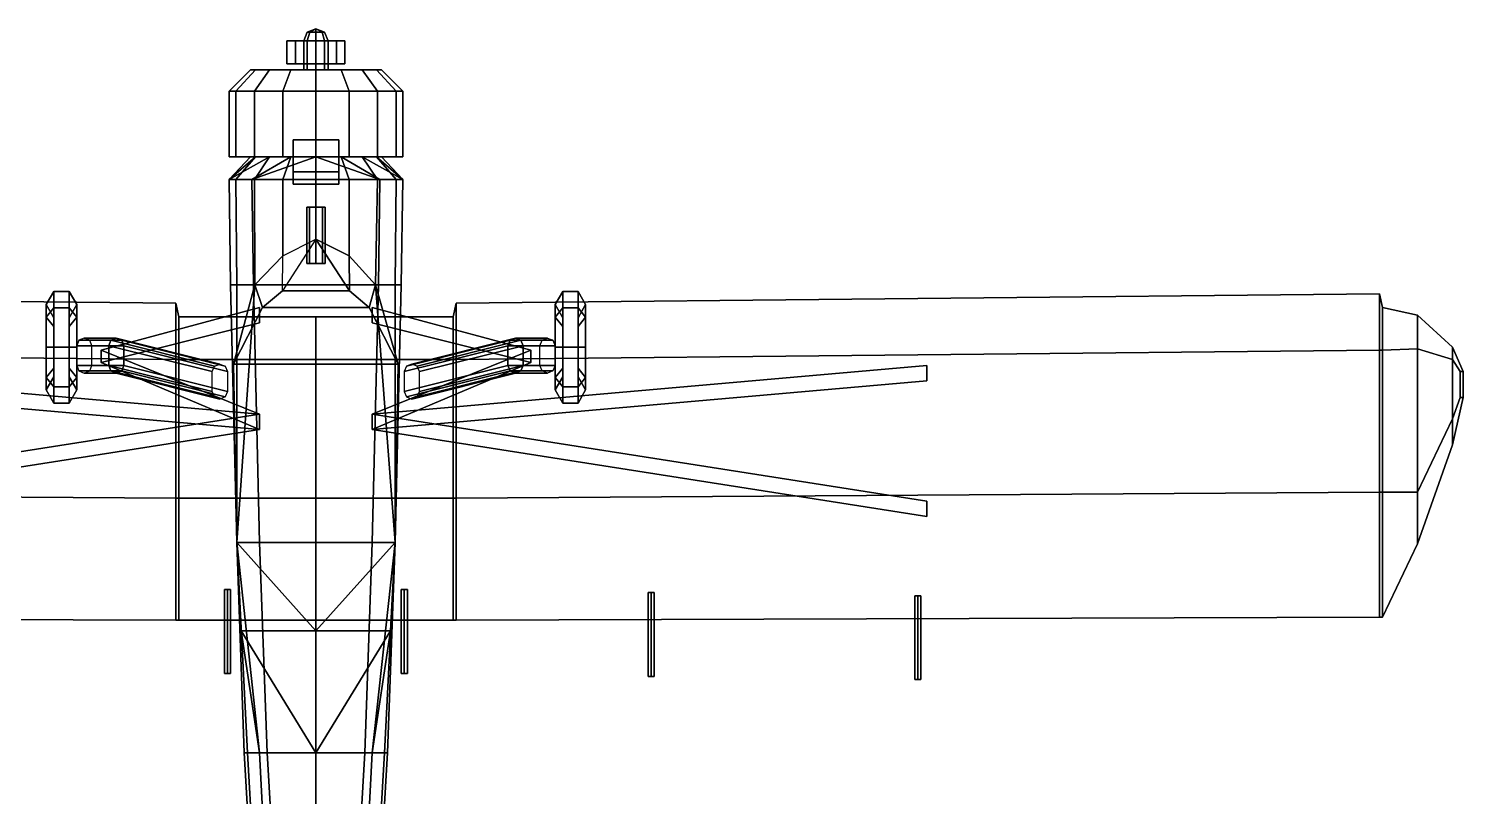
# Model space of a CAD drawing. Header units: millimetres. Extents: x -7.5 to 7.5, y -4.8 to 19.1.
# Drawn here: x -1.89 to 7.53, y -0.21 to 4.83 of the extents above; entities that cross this region are included whole.
import ezdxf

# ---------------------------------------------------------------- set-up
doc = ezdxf.new("R2010")
doc.units = ezdxf.units.MM
for name, color, linetype in [('prop', 1, 'Continuous'), ('wing1', 1, 'Continuous'), ('wing2', 5, 'Continuous')]:
    doc.layers.add(name, color=color, linetype=linetype)

msp = doc.modelspace()

# ---------------------------------------------------------------- linework, layer by layer
for points in [[(-0.0566, 4.8066), (-0.08, 4.75), (-0.0566, 4.75, 0.0566), (-0.04, 4.8066, 0.04)], [(-0.04, 4.8066, -0.04), (-0.0566, 4.75, -0.0566), (-0.08, 4.75), (-0.0566, 4.8066)], [(0, 4.83), (-0.0566, 4.8066), (-0.04, 4.8066, 0.04), (0, 4.83)], [(0, 4.83), (-0.04, 4.8066, -0.04), (-0.0566, 4.8066), (0, 4.83)], [(-0.04, 4.8066, 0.04), (-0.0566, 4.75, 0.0566), (0, 4.75, 0.08), (0, 4.8066, 0.0566)], [(0, 4.8066, -0.0566), (0, 4.75, -0.08), (-0.0566, 4.75, -0.0566), (-0.04, 4.8066, -0.04)], [(0, 4.83), (-0.04, 4.8066, 0.04), (0, 4.8066, 0.0566), (0, 4.83)], [(0, 4.83), (0, 4.8066, -0.0566), (-0.04, 4.8066, -0.04), (0, 4.83)], [(0, 4.83), (0, 4.8066, 0.0566), (0.04, 4.8066, 0.04), (0, 4.83)], [(0, 4.83), (0.04, 4.8066, 0.04), (0.0566, 4.8066), (0, 4.83)], [(0, 4.83), (0.0566, 4.8066), (0.04, 4.8066, -0.04), (0, 4.83)], [(0, 4.83), (0.04, 4.8066, -0.04), (0, 4.8066, -0.0566), (0, 4.83)], [(0, 4.8066, 0.0566), (0, 4.75, 0.08), (0.0566, 4.75, 0.0566), (0.04, 4.8066, 0.04)], [(0.04, 4.8066, -0.04), (0.0566, 4.75, -0.0566), (0, 4.75, -0.08), (0, 4.8066, -0.0566)], [(0.04, 4.8066, 0.04), (0.0566, 4.75, 0.0566), (0.08, 4.75), (0.0566, 4.8066)], [(0.0566, 4.8066), (0.08, 4.75), (0.0566, 4.75, -0.0566), (0.04, 4.8066, -0.04)], [(-0.0566, 4.75, 0.0566), (-0.08, 4.75), (-0.08, 4.56), (-0.0566, 4.56, 0.0566)], [(-0.08, 4.75), (-0.0566, 4.75, -0.0566), (-0.0566, 4.56, -0.0566), (-0.08, 4.56)], [(0, 4.75, 0.08), (-0.0566, 4.75, 0.0566), (-0.0566, 4.56, 0.0566), (0, 4.56, 0.08)], [(-0.0566, 4.75, -0.0566), (0, 4.75, -0.08), (0, 4.56, -0.08), (-0.0566, 4.56, -0.0566)], [(0.0566, 4.75, 0.0566), (0, 4.75, 0.08), (0, 4.56, 0.08), (0.0566, 4.56, 0.0566)], [(0, 4.75, -0.08), (0.0566, 4.75, -0.0566), (0.0566, 4.56, -0.0566), (0, 4.56, -0.08)], [(0.08, 4.75), (0.0566, 4.75, 0.0566), (0.0566, 4.56, 0.0566), (0.08, 4.56)], [(0.0566, 4.75, -0.0566), (0.08, 4.75), (0.08, 4.56), (0.0566, 4.56, -0.0566)], [(-0.5266, 4.42, -0.2181), (-0.57, 4.42), (-0.43, 4.56), (-0.3973, 4.56, -0.1646)], [(-0.57, 4.42), (-0.5266, 4.42, 0.2181), (-0.3973, 4.56, 0.1646), (-0.43, 4.56)], [(-0.4031, 4.42, -0.4031), (-0.5266, 4.42, -0.2181), (-0.3973, 4.56, -0.1646), (-0.3041, 4.56, -0.3041)], [(-0.5266, 4.42, 0.2181), (-0.4031, 4.42, 0.4031), (-0.3041, 4.56, 0.3041), (-0.3973, 4.56, 0.1646)], [(-0.3973, 4.56, 0.1646), (0.43, 4.56), (0.3973, 4.56, -0.1646), (-0.43, 4.56)], [(-0.43, 4.56), (0.3973, 4.56, -0.1646), (0.3041, 4.56, -0.3041), (-0.3973, 4.56, -0.1646)], [(-0.2181, 4.42, -0.5266), (-0.4031, 4.42, -0.4031), (-0.3041, 4.56, -0.3041), (-0.1646, 4.56, -0.3973)], [(-0.4031, 4.42, 0.4031), (-0.2181, 4.42, 0.5266), (-0.1646, 4.56, 0.3973), (-0.3041, 4.56, 0.3041)], [(-0.3041, 4.56, 0.3041), (0.3973, 4.56, 0.1646), (0.43, 4.56), (-0.3973, 4.56, 0.1646)], [(-0.3973, 4.56, -0.1646), (0.3041, 4.56, -0.3041), (0.1646, 4.56, -0.3973), (-0.3041, 4.56, -0.3041)], [(-0.1646, 4.56, 0.3973), (0.3041, 4.56, 0.3041), (0.3973, 4.56, 0.1646), (-0.3041, 4.56, 0.3041)], [(-0.3041, 4.56, -0.3041), (0.1646, 4.56, -0.3973), (0, 4.56, -0.43), (-0.1646, 4.56, -0.3973)], [(0, 4.42, -0.57), (-0.2181, 4.42, -0.5266), (-0.1646, 4.56, -0.3973), (0, 4.56, -0.43)], [(-0.2181, 4.42, 0.5266), (0, 4.42, 0.57), (0, 4.56, 0.43), (-0.1646, 4.56, 0.3973)], [(0, 4.56, 0.43), (0.1646, 4.56, 0.3973), (0.3041, 4.56, 0.3041), (-0.1646, 4.56, 0.3973)], [(0.2181, 4.42, -0.5266), (0, 4.42, -0.57), (0, 4.56, -0.43), (0.1646, 4.56, -0.3973)], [(0, 4.42, 0.57), (0.2181, 4.42, 0.5266), (0.1646, 4.56, 0.3973), (0, 4.56, 0.43)], [(0.4031, 4.42, -0.4031), (0.2181, 4.42, -0.5266), (0.1646, 4.56, -0.3973), (0.3041, 4.56, -0.3041)], [(0.2181, 4.42, 0.5266), (0.4031, 4.42, 0.4031), (0.3041, 4.56, 0.3041), (0.1646, 4.56, 0.3973)], [(0.5266, 4.42, -0.2181), (0.4031, 4.42, -0.4031), (0.3041, 4.56, -0.3041), (0.3973, 4.56, -0.1646)], [(0.4031, 4.42, 0.4031), (0.5266, 4.42, 0.2181), (0.3973, 4.56, 0.1646), (0.3041, 4.56, 0.3041)], [(0.57, 4.42), (0.5266, 4.42, -0.2181), (0.3973, 4.56, -0.1646), (0.43, 4.56)], [(0.5266, 4.42, 0.2181), (0.57, 4.42), (0.43, 4.56), (0.3973, 4.56, 0.1646)], [(-0.5266, 4.42, 0.2181), (-0.57, 4.42), (-0.57, 3.99), (-0.5266, 3.99, 0.2181)], [(-0.57, 4.42), (-0.5266, 4.42, -0.2181), (-0.5266, 3.99, -0.2181), (-0.57, 3.99)], [(-0.4031, 4.42, 0.4031), (-0.5266, 4.42, 0.2181), (-0.5266, 3.99, 0.2181), (-0.4031, 3.99, 0.4031)], [(-0.5266, 4.42, -0.2181), (-0.4031, 4.42, -0.4031), (-0.4031, 3.99, -0.4031), (-0.5266, 3.99, -0.2181)], [(-0.2181, 4.42, 0.5266), (-0.4031, 4.42, 0.4031), (-0.4031, 3.99, 0.4031), (-0.2181, 3.99, 0.5266)], [(-0.4031, 4.42, -0.4031), (-0.2181, 4.42, -0.5266), (-0.2181, 3.99, -0.5266), (-0.4031, 3.99, -0.4031)], [(0, 4.42, 0.57), (-0.2181, 4.42, 0.5266), (-0.2181, 3.99, 0.5266), (0, 3.99, 0.57)], [(-0.2181, 4.42, -0.5266), (0, 4.42, -0.57), (0, 3.99, -0.57), (-0.2181, 3.99, -0.5266)], [(0.2181, 4.42, 0.5266), (0, 4.42, 0.57), (0, 3.99, 0.57), (0.2181, 3.99, 0.5266)], [(0, 4.42, -0.57), (0.2181, 4.42, -0.5266), (0.2181, 3.99, -0.5266), (0, 3.99, -0.57)], [(0.4031, 4.42, 0.4031), (0.2181, 4.42, 0.5266), (0.2181, 3.99, 0.5266), (0.4031, 3.99, 0.4031)], [(0.2181, 4.42, -0.5266), (0.4031, 4.42, -0.4031), (0.4031, 3.99, -0.4031), (0.2181, 3.99, -0.5266)], [(0.5266, 4.42, 0.2181), (0.4031, 4.42, 0.4031), (0.4031, 3.99, 0.4031), (0.5266, 3.99, 0.2181)], [(0.4031, 4.42, -0.4031), (0.5266, 4.42, -0.2181), (0.5266, 3.99, -0.2181), (0.4031, 3.99, -0.4031)], [(0.57, 4.42), (0.5266, 4.42, 0.2181), (0.5266, 3.99, 0.2181), (0.57, 3.99)], [(0.5266, 4.42, -0.2181), (0.57, 4.42), (0.57, 3.99), (0.5266, 3.99, -0.2181)], [(-0.15, 4.1, -0.73), (-0.15, 3.89, -0.73), (-0.15, 3.99, -0.57), (-0.15, 4.1, -0.57)], [(0.15, 4.1, -0.57), (0.15, 4.1, -0.73), (-0.15, 4.1, -0.73), (-0.15, 4.1, -0.57)], [(0.15, 4.1, -0.73), (0.15, 3.89, -0.73), (-0.15, 3.89, -0.73), (-0.15, 4.1, -0.73)], [(0.15, 3.99, -0.57), (0.15, 3.89, -0.73), (0.15, 4.1, -0.73), (0.15, 4.1, -0.57)], [(-0.57, 3.84, 0.03), (-0.5266, 3.84, 0.2481), (-0.3973, 3.99, 0.1946), (-0.43, 3.99, 0.03)], [(-0.57, 3.84, -0.39), (-0.57, 3.84, 0.03), (-0.43, 3.99, 0.03), (-0.3973, 3.99, -0.1646)], [(-0.57, 3.84, -0.39), (-0.57, 3.84, -0.39), (-0.3973, 3.99, -0.1646), (-0.3041, 3.99, -0.3041)], [(-0.42, 3.84, -0.57), (-0.57, 3.84, -0.39), (-0.3041, 3.99, -0.3041), (-0.1646, 3.99, -0.3973)], [(-0.43, 3.99, 0.03), (-0.3973, 3.99, 0.1946), (-0.5266, 3.99, 0.2181), (-0.57, 3.99)], [(-0.3973, 3.99, -0.1646), (-0.43, 3.99, 0.03), (-0.57, 3.99), (-0.5266, 3.99, -0.2181)], [(-0.5266, 3.84, 0.2481), (-0.4031, 3.84, 0.4331), (-0.3041, 3.99, 0.3341), (-0.3973, 3.99, 0.1946)], [(-0.3973, 3.99, 0.1946), (-0.3041, 3.99, 0.3341), (-0.4031, 3.99, 0.4031), (-0.5266, 3.99, 0.2181)], [(-0.3041, 3.99, -0.3041), (-0.3973, 3.99, -0.1646), (-0.5266, 3.99, -0.2181), (-0.4031, 3.99, -0.4031)], [(-0.42, 3.84, -0.57), (-0.42, 3.84, -0.57), (-0.1646, 3.99, -0.3973), (0, 3.99, -0.43)], [(-0.42, 3.84, -0.57), (-0.42, 3.84, -0.57), (0, 3.99, -0.43), (0.42, 3.84, -0.57)], [(-0.4031, 3.84, 0.4331), (-0.2181, 3.84, 0.5566), (-0.1646, 3.99, 0.4273), (-0.3041, 3.99, 0.3341)], [(-0.3041, 3.99, 0.3341), (-0.1646, 3.99, 0.4273), (-0.2181, 3.99, 0.5266), (-0.4031, 3.99, 0.4031)], [(-0.1646, 3.99, -0.3973), (-0.3041, 3.99, -0.3041), (-0.4031, 3.99, -0.4031), (-0.2181, 3.99, -0.5266)], [(-0.2181, 3.84, 0.5566), (0, 3.84, 0.6), (0, 3.99, 0.46), (-0.1646, 3.99, 0.4273)], [(-0.1646, 3.99, 0.4273), (0, 3.99, 0.46), (0, 3.99, 0.57), (-0.2181, 3.99, 0.5266)], [(0, 3.99, -0.43), (-0.1646, 3.99, -0.3973), (-0.2181, 3.99, -0.5266), (0, 3.99, -0.57)], [(-0.15, 3.89, -0.73), (-0.15, 3.81, -0.68), (-0.15, 3.99, -0.43), (-0.15, 3.99, -0.57)], [(-0.15, 3.81, -0.68), (-0.15, 3.81, -0.57), (-0.15, 3.99, -0.43)], [(0, 3.84, 0.6), (0.2181, 3.84, 0.5566), (0.1646, 3.99, 0.4273), (0, 3.99, 0.46)], [(0.42, 3.84, -0.57), (0.42, 3.84, -0.57), (0, 3.99, -0.43), (0.1646, 3.99, -0.3973)], [(0.1646, 3.99, -0.3973), (0, 3.99, -0.43), (0, 3.99, -0.57), (0.2181, 3.99, -0.5266)], [(0, 3.99, 0.46), (0.1646, 3.99, 0.4273), (0.2181, 3.99, 0.5266), (0, 3.99, 0.57)], [(0.15, 3.99, -0.43), (0.15, 3.81, -0.68), (0.15, 3.89, -0.73), (0.15, 3.99, -0.57)], [(0.15, 3.99, -0.43), (0.15, 3.81, -0.57), (0.15, 3.81, -0.68), (0.15, 3.99, -0.43)], [(0.2181, 3.84, 0.5566), (0.4031, 3.84, 0.4331), (0.3041, 3.99, 0.3341), (0.1646, 3.99, 0.4273)], [(0.57, 3.84, -0.39), (0.42, 3.84, -0.57), (0.1646, 3.99, -0.3973), (0.3041, 3.99, -0.3041)], [(0.3041, 3.99, -0.3041), (0.1646, 3.99, -0.3973), (0.2181, 3.99, -0.5266), (0.4031, 3.99, -0.4031)], [(0.1646, 3.99, 0.4273), (0.3041, 3.99, 0.3341), (0.4031, 3.99, 0.4031), (0.2181, 3.99, 0.5266)], [(0.4031, 3.84, 0.4331), (0.5266, 3.84, 0.2481), (0.3973, 3.99, 0.1946), (0.3041, 3.99, 0.3341)], [(0.57, 3.84, -0.39), (0.57, 3.84, -0.39), (0.3041, 3.99, -0.3041), (0.3973, 3.99, -0.1646)], [(0.3973, 3.99, -0.1646), (0.3041, 3.99, -0.3041), (0.4031, 3.99, -0.4031), (0.5266, 3.99, -0.2181)], [(0.3041, 3.99, 0.3341), (0.3973, 3.99, 0.1946), (0.5266, 3.99, 0.2181), (0.4031, 3.99, 0.4031)], [(0.5266, 3.84, 0.2481), (0.57, 3.84, 0.03), (0.43, 3.99, 0.03), (0.3973, 3.99, 0.1946)], [(0.57, 3.84, 0.03), (0.57, 3.84, -0.39), (0.3973, 3.99, -0.1646), (0.43, 3.99, 0.03)], [(0.43, 3.99, 0.03), (0.3973, 3.99, -0.1646), (0.5266, 3.99, -0.2181), (0.57, 3.99)], [(0.3973, 3.99, 0.1946), (0.43, 3.99, 0.03), (0.57, 3.99), (0.5266, 3.99, 0.2181)], [(0.15, 3.89, -0.73), (0.15, 3.81, -0.68), (-0.15, 3.81, -0.68), (-0.15, 3.89, -0.73)], [(-0.5266, 3.84, 0.2481), (-0.57, 3.84, 0.03), (-0.56, 3.15, 0.03), (-0.52, 3.15, 0.2481)], [(-0.57, 3.84, 0.03), (-0.57, 3.84, -0.39), (-0.56, 3.15, -0.39), (-0.56, 3.15, 0.03)], [(-0.57, 3.84, -0.39), (-0.42, 3.84, -0.57), (-0.41, 3.15, -0.57), (-0.56, 3.15, -0.39)], [(-0.4031, 3.84, 0.4331), (-0.5266, 3.84, 0.2481), (-0.52, 3.15, 0.2481), (-0.4, 3.15, 0.4331)], [(-0.42, 3.84, -0.57), (0.42, 3.84, -0.57), (0.41, 3.15, -0.57), (-0.41, 3.15, -0.57)], [(-0.2181, 3.84, 0.5566), (-0.4031, 3.84, 0.4331), (-0.4, 3.15, 0.4331), (-0.2181, 3.34, 0.5566)], [(0, 3.84, 0.6), (-0.2181, 3.84, 0.5566), (-0.2181, 3.34, 0.5566), (0, 3.45, 0.63)], [(0.15, 3.81, -0.68), (0.15, 3.81, -0.57), (-0.15, 3.81, -0.57), (-0.15, 3.81, -0.68)], [(0.2181, 3.84, 0.5566), (0, 3.84, 0.6), (0, 3.45, 0.63), (0.2181, 3.34, 0.5566)], [(0.4031, 3.84, 0.4331), (0.2181, 3.84, 0.5566), (0.2181, 3.34, 0.5566), (0.39, 3.15, 0.4331)], [(0.5266, 3.84, 0.2481), (0.4031, 3.84, 0.4331), (0.39, 3.15, 0.4331), (0.52, 3.15, 0.2481)], [(0.42, 3.84, -0.57), (0.57, 3.84, -0.39), (0.56, 3.15, -0.39), (0.41, 3.15, -0.57)], [(0.57, 3.84, 0.03), (0.5266, 3.84, 0.2481), (0.52, 3.15, 0.2481), (0.56, 3.15, 0.03)], [(0.57, 3.84, -0.39), (0.57, 3.84, 0.03), (0.56, 3.15, 0.03), (0.56, 3.15, -0.39)], [(-0.0424, 3.66, -0.6176), (-0.06, 3.66, -0.66), (-0.06, 3.29, -0.66), (-0.0424, 3.29, -0.6176)], [(-0.06, 3.66, -0.66), (-0.0424, 3.66, -0.7024), (-0.0424, 3.29, -0.7024), (-0.06, 3.29, -0.66)], [(0.0424, 3.66, -0.7024), (-0.06, 3.66, -0.66), (-0.0424, 3.66, -0.6176), (0.06, 3.66, -0.66)], [(0, 3.66, -0.72), (-0.0424, 3.66, -0.7024), (-0.06, 3.66, -0.66), (0.0424, 3.66, -0.7024)], [(0, 3.66, -0.6), (-0.0424, 3.66, -0.6176), (-0.0424, 3.29, -0.6176), (0, 3.29, -0.6)], [(-0.0424, 3.66, -0.7024), (0, 3.66, -0.72), (0, 3.29, -0.72), (-0.0424, 3.29, -0.7024)], [(0.06, 3.66, -0.66), (-0.0424, 3.66, -0.6176), (0, 3.66, -0.6), (0.0424, 3.66, -0.6176)], [(0.0424, 3.66, -0.6176), (0, 3.66, -0.6), (0, 3.29, -0.6), (0.0424, 3.29, -0.6176)], [(0, 3.66, -0.72), (0.0424, 3.66, -0.7024), (0.0424, 3.29, -0.7024), (0, 3.29, -0.72)], [(0.06, 3.66, -0.66), (0.0424, 3.66, -0.6176), (0.0424, 3.29, -0.6176), (0.06, 3.29, -0.66)], [(0.0424, 3.66, -0.7024), (0.06, 3.66, -0.66), (0.06, 3.29, -0.66), (0.0424, 3.29, -0.7024)], [(0, 3.45, 0.63), (-0.22, 3.11, 1.02), (0.22, 3.11, 1.02), (0, 3.45, 0.63)], [(0.2181, 3.34, 0.5566), (0, 3.45, 0.63), (0.22, 3.11, 1.02)], [(-0.2181, 3.34, 0.5566), (-0.4, 3.15, 0.4331), (-0.35, 3, 1.06), (-0.22, 3.11, 1.02)], [(0.39, 3.15, 0.4331), (0.2181, 3.34, 0.5566), (0.22, 3.11, 1.02), (0.35, 3, 1.06)], [(0, 3.29, -0.6), (-0.0424, 3.29, -0.6176), (-0.06, 3.29, -0.66), (0.0424, 3.29, -0.6176)], [(0.0424, 3.29, -0.6176), (-0.06, 3.29, -0.66), (-0.0424, 3.29, -0.7024), (0.06, 3.29, -0.66)], [(0.06, 3.29, -0.66), (-0.0424, 3.29, -0.7024), (0, 3.29, -0.72), (0.0424, 3.29, -0.7024)], [(-0.56, 3.15, 0.03), (-0.56, 3.15, -0.39), (-0.52, 1.46, -0.29), (-0.52, 1.46, 0.13)], [(-0.56, 3.15, -0.39), (-0.41, 3.15, -0.57), (-0.37, 1.46, -0.47), (-0.52, 1.46, -0.29)], [(-0.52, 3.15, 0.2481), (-0.56, 3.15, 0.03), (-0.52, 1.46, 0.13), (-0.52, 1.46, 0.4)], [(-0.4, 3.15, 0.4331), (-0.52, 1.46, 0.4), (-0.52, 1.46, 1.06), (-0.54, 2.63, 1.06)], [(-0.4, 3.15, 0.4331), (-0.4, 3.15, 0.4331), (-0.54, 2.63, 1.06), (-0.35, 3, 1.06)], [(-0.4, 3.15, 0.4331), (-0.52, 3.15, 0.2481), (-0.52, 1.46, 0.4)], [(-0.41, 3.15, -0.57), (0.41, 3.15, -0.57), (0.37, 1.46, -0.47), (-0.37, 1.46, -0.47)], [(-0.22, 3.11, 1.02), (-0.35, 3, 1.06), (0.35, 3, 1.06), (0.22, 3.11, 1.02)], [(0.35, 3, 1.06), (0.54, 2.63, 1.06), (0.39, 3.15, 0.4331)], [(0.41, 3.15, -0.57), (0.56, 3.15, -0.39), (0.52, 1.46, -0.29), (0.37, 1.46, -0.47)], [(0.52, 1.46, 1.06), (0.52, 1.46, 0.4), (0.39, 3.15, 0.4331), (0.54, 2.63, 1.06)], [(0.52, 3.15, 0.2481), (0.39, 3.15, 0.4331), (0.52, 1.46, 0.4)], [(0.56, 3.15, -0.39), (0.56, 3.15, 0.03), (0.52, 1.46, 0.13), (0.52, 1.46, -0.29)], [(0.56, 3.15, 0.03), (0.52, 3.15, 0.2481), (0.52, 1.46, 0.4), (0.52, 1.46, 0.13)], [(-0.35, 3, 1.06), (-0.54, 2.63, 1.06), (0.54, 2.63, 1.06), (0.35, 3, 1.06)], [(-0.54, 2.63, 1.06), (-0.52, 1.46, 1.06), (0.52, 1.46, 1.06), (0.54, 2.63, 1.06)], [(0, 2.56, 2.08), (0, 2.48, 2.08), (0, 2.46, 1.13), (0, 2.56, 1.13)], [(0, 2.56, 1.13), (0, 2.46, 1.13), (0, 2.48, 2.08), (0, 2.56, 2.08)], [(0, -3.46, 1.68), (0, -3.46, 1.71), (0, 2.48, 2.08), (0, 2.48, 2.05)], [(0, 2.48, 2.05), (0, 2.48, 2.08), (0, -3.46, 1.71), (0, -3.46, 1.68)], [(0, 2.48, 2.05), (0, 2.3661, 2.0429), (0, -0.08, 1.25), (0, -0.0699, 1.2198)], [(0, -0.0699, 1.2198), (0, -0.08, 1.25), (0, 2.3661, 2.0429), (0, 2.48, 2.05)], [(-0.52, 1.46, 0.13), (-0.52, 1.46, -0.29), (-0.47, 0.08, -0.19), (-0.47, 0.08, 0.19)], [(-0.52, 1.46, -0.29), (-0.37, 1.46, -0.47), (-0.32, 0.08, -0.37), (-0.47, 0.08, -0.19)], [(-0.52, 1.46, 1.06), (-0.49, 0.88, 0.92), (0, 0.88, 1), (-0.52, 1.46, 1.06)], [(-0.52, 1.46, 0.4), (-0.52, 1.46, 0.13), (-0.47, 0.08, 0.19), (-0.47, 0.08, 0.41)], [(-0.52, 1.46, 0.4), (-0.49, 0.88, 0.92), (-0.49, 0.88, 0.92), (-0.52, 1.46, 1.06)], [(-0.52, 1.46, 0.4), (-0.37, 0.08, 0.69), (-0.37, 0.08, 0.69), (-0.49, 0.88, 0.92)], [(-0.52, 1.46, 0.4), (-0.45, 0.08, 0.56), (-0.45, 0.08, 0.56), (-0.37, 0.08, 0.69)], [(-0.52, 1.46, 0.4), (-0.47, 0.08, 0.41), (-0.47, 0.08, 0.41), (-0.45, 0.08, 0.56)], [(-0.52, 1.46, 1.06), (0, 0.88, 1), (0.52, 1.46, 1.06), (-0.52, 1.46, 1.06)], [(-0.37, 1.46, -0.47), (0.37, 1.46, -0.47), (0.32, 0.08, -0.37), (-0.32, 0.08, -0.37)], [(0.52, 1.46, 1.06), (0, 0.88, 1), (0.49, 0.88, 0.92), (0.52, 1.46, 1.06)], [(0.37, 1.46, -0.47), (0.52, 1.46, -0.29), (0.47, 0.08, -0.19), (0.32, 0.08, -0.37)], [(0.52, 1.46, 0.4), (0.37, 0.08, 0.69), (0.37, 0.08, 0.69), (0.45, 0.08, 0.56)], [(0.49, 0.88, 0.92), (0.37, 0.08, 0.69), (0.37, 0.08, 0.69), (0.52, 1.46, 0.4)], [(0.52, 1.46, 0.4), (0.45, 0.08, 0.56), (0.45, 0.08, 0.56), (0.47, 0.08, 0.41)], [(0.52, 1.46, -0.29), (0.52, 1.46, 0.13), (0.47, 0.08, 0.19), (0.47, 0.08, -0.19)], [(0.52, 1.46, 0.13), (0.52, 1.46, 0.4), (0.47, 0.08, 0.41), (0.47, 0.08, 0.19)], [(0.52, 1.46, 1.06), (0.49, 0.88, 0.92), (0.49, 0.88, 0.92), (0.52, 1.46, 0.4)], [(-0.49, 0.88, 0.92), (0, 0.08, 0.77), (0, 0.08, 0.77), (0, 0.88, 1)], [(-0.37, 0.08, 0.69), (0, 0.08, 0.77), (0, 0.08, 0.77), (-0.49, 0.88, 0.92)], [(0, 0.88, 1), (0, 0.08, 0.77), (0, 0.08, 0.77), (0.49, 0.88, 0.92)], [(0.49, 0.88, 0.92), (0, 0.08, 0.77), (0, 0.08, 0.77), (0.37, 0.08, 0.69)], [(-0.47, 0.08, -0.19), (-0.32, 0.08, -0.37), (-0.22, -1.64, -0.2), (-0.37, -1.64, -0.01)], [(-0.47, 0.08, 0.19), (-0.47, 0.08, -0.19), (-0.37, -1.64, -0.01), (-0.37, -1.64, 0.26)], [(-0.47, 0.08, 0.41), (-0.47, 0.08, 0.19), (-0.37, -1.64, 0.26), (-0.37, -1.64, 0.43)], [(-0.45, 0.08, 0.56), (-0.47, 0.08, 0.41), (-0.37, -1.64, 0.43), (-0.35, -1.64, 0.55)], [(-0.37, 0.08, 0.69), (-0.45, 0.08, 0.56), (-0.35, -1.64, 0.55), (-0.28, -1.64, 0.64)], [(0, 0.08, 0.77), (-0.37, 0.08, 0.69), (-0.28, -1.64, 0.64), (0, -1.64, 0.71)], [(-0.32, 0.08, -0.37), (0.32, 0.08, -0.37), (0.22, -1.64, -0.2), (-0.22, -1.64, -0.2)], [(0.37, 0.08, 0.69), (0, 0.08, 0.77), (0, -1.64, 0.71), (0.28, -1.64, 0.64)], [(0, 0.08, 0.77), (0, 0.02, 0.76), (0, -0.11, 1.25), (0, -0.08, 1.25)], [(0, -0.08, 1.25), (0, -0.11, 1.25), (0, 0.02, 0.76), (0, 0.08, 0.77)], [(0.32, 0.08, -0.37), (0.47, 0.08, -0.19), (0.37, -1.64, -0.01), (0.22, -1.64, -0.2)], [(0.45, 0.08, 0.56), (0.37, 0.08, 0.69), (0.28, -1.64, 0.64), (0.35, -1.64, 0.55)], [(0.47, 0.08, 0.41), (0.45, 0.08, 0.56), (0.35, -1.64, 0.55), (0.37, -1.64, 0.43)], [(0.47, 0.08, -0.19), (0.47, 0.08, 0.19), (0.37, -1.64, 0.26), (0.37, -1.64, -0.01)], [(0.47, 0.08, 0.19), (0.47, 0.08, 0.41), (0.37, -1.64, 0.43), (0.37, -1.64, 0.26)]]:
    msp.add_3dface(points)
at = {"layer": 'prop'}
for points in [[(-0.1344, 4.75, 0.1344), (-0.19, 4.75), (-0.19, 4.6), (-0.1344, 4.6, 0.1344)], [(-0.19, 4.75), (-0.1344, 4.75, -0.1344), (-0.1344, 4.6, -0.1344), (-0.19, 4.6)], [(0, 4.75, 0.19), (-0.1344, 4.75, 0.1344), (-0.1344, 4.6, 0.1344), (0, 4.6, 0.19)], [(-0.1344, 4.75, -0.1344), (0, 4.75, -0.19), (0, 4.6, -0.19), (-0.1344, 4.6, -0.1344)], [(0.1344, 4.75, 0.1344), (0, 4.75, 0.19), (0, 4.6, 0.19), (0.1344, 4.6, 0.1344)], [(0, 4.75, -0.19), (0.1344, 4.75, -0.1344), (0.1344, 4.6, -0.1344), (0, 4.6, -0.19)], [(0.19, 4.75), (0.1344, 4.75, 0.1344), (0.1344, 4.6, 0.1344), (0.19, 4.6)], [(0.1344, 4.75, -0.1344), (0.19, 4.75), (0.19, 4.6), (0.1344, 4.6, -0.1344)]]:
    msp.add_3dface(points, dxfattribs=at)
at = {"layer": 'wing1'}
for points in [[(-6.98, 2.72, 1.32), (-0.92, 2.66, 1.17), (-0.92, 3.03, 0.98), (-6.98, 3.09, 1.13)], [(-6.98, 3.09, 1.13), (-0.92, 3.03, 0.98), (-0.92, 2.66, 0.79), (-6.98, 2.72, 0.94)], [(-1.72, 2.9992, -1.6892), (-1.77, 2.938, -1.628), (-1.77, 3.02, -1.43), (-1.72, 3.1066, -1.43)], [(-1.72, 3.1066, -1.43), (-1.77, 3.02, -1.43), (-1.77, 2.938, -1.232), (-1.72, 2.9992, -1.1708)], [(-1.77, 2.938, -1.628), (-1.72, 2.8768, -1.5668), (-1.72, 2.9334, -1.43), (-1.77, 3.02, -1.43)], [(-1.77, 3.02, -1.43), (-1.72, 2.9334, -1.43), (-1.72, 2.8768, -1.2932), (-1.77, 2.938, -1.232)], [(-1.62, 2.9992, -1.6892), (-1.72, 2.9992, -1.6892), (-1.72, 3.1066, -1.43), (-1.62, 3.1066, -1.43)], [(-1.62, 3.1066, -1.43), (-1.72, 3.1066, -1.43), (-1.72, 2.9992, -1.1708), (-1.62, 2.9992, -1.1708)], [(-1.57, 2.938, -1.628), (-1.62, 2.9992, -1.6892), (-1.62, 3.1066, -1.43), (-1.57, 3.02, -1.43)], [(-1.57, 3.02, -1.43), (-1.62, 3.1066, -1.43), (-1.62, 2.9992, -1.1708), (-1.57, 2.938, -1.232)], [(-1.62, 2.8768, -1.5668), (-1.57, 2.938, -1.628), (-1.57, 3.02, -1.43), (-1.62, 2.9334, -1.43)], [(-1.62, 2.9334, -1.43), (-1.57, 3.02, -1.43), (-1.57, 2.938, -1.232), (-1.62, 2.8768, -1.2932)], [(-0.92, 2.66, 1.17), (-0.9, 2.66, 1.17), (-0.9, 2.94, 0.98), (-0.92, 3.03, 0.98)], [(-0.92, 3.03, 0.98), (-0.9, 2.94, 0.98), (-0.9, 2.66, 0.79), (-0.92, 2.66, 0.79)], [(-1.72, 2.74, -1.7966), (-1.77, 2.74, -1.71), (-1.77, 2.938, -1.628), (-1.72, 2.9992, -1.6892)], [(-1.72, 2.9992, -1.1708), (-1.77, 2.938, -1.232), (-1.77, 2.74, -1.15), (-1.72, 2.74, -1.0634)], [(-1.77, 2.74, -1.71), (-1.72, 2.74, -1.6234), (-1.72, 2.8768, -1.5668), (-1.77, 2.938, -1.628)], [(-1.77, 2.938, -1.232), (-1.72, 2.8768, -1.2932), (-1.72, 2.74, -1.2366), (-1.77, 2.74, -1.15)], [(-1.62, 2.74, -1.7966), (-1.72, 2.74, -1.7966), (-1.72, 2.9992, -1.6892), (-1.62, 2.9992, -1.6892)], [(-1.62, 2.9992, -1.1708), (-1.72, 2.9992, -1.1708), (-1.72, 2.74, -1.0634), (-1.62, 2.74, -1.0634)], [(-1.72, 2.9334, -1.43), (-1.72, 2.8768, -1.5668), (-1.72, 2.74, -1.6234), (-1.72, 2.8768, -1.2932)], [(-1.57, 2.74, -1.71), (-1.62, 2.74, -1.7966), (-1.62, 2.9992, -1.6892), (-1.57, 2.938, -1.628)], [(-1.57, 2.938, -1.232), (-1.62, 2.9992, -1.1708), (-1.62, 2.74, -1.0634), (-1.57, 2.74, -1.15)], [(-1.62, 2.74, -1.6234), (-1.57, 2.74, -1.71), (-1.57, 2.938, -1.628), (-1.62, 2.8768, -1.5668)], [(-1.62, 2.8768, -1.2932), (-1.57, 2.938, -1.232), (-1.57, 2.74, -1.15), (-1.62, 2.74, -1.2366)], [(-1.62, 2.8768, -1.2932), (-1.62, 2.5466, -1.43), (-1.62, 2.6032, -1.5668), (-1.62, 2.9334, -1.43)], [(-1.62, 2.74, -1.6234), (-1.62, 2.8768, -1.5668), (-1.62, 2.9334, -1.43), (-1.62, 2.6032, -1.5668)], [(-1.41, 2.72, -1.2), (-1.41, 2.64, -1.2), (-0.37, 2.9, -0.47), (-0.37, 3, -0.47)], [(-0.37, 3, -0.47), (-0.37, 2.9, -0.47), (-1.41, 2.64, -1.2), (-1.41, 2.72, -1.2)], [(-0.9, 2.66, 1.17), (0, 2.66, 1.13), (0, 2.94, 0.98), (-0.9, 2.94, 0.98)], [(-0.9, 2.94, 0.98), (0, 2.94, 0.98), (0, 2.66, 0.79), (-0.9, 2.66, 0.79)], [(-1.72, 2.8768, -1.2932), (-1.72, 2.74, -1.6234), (-1.72, 2.6032, -1.5668), (-1.72, 2.74, -1.2366)], [(-1.62, 2.8768, -1.2932), (-1.62, 2.74, -1.2366), (-1.62, 2.6032, -1.2932), (-1.62, 2.5466, -1.43)], [(-1.77, 2.542, -1.628), (-1.72, 2.6032, -1.5668), (-1.72, 2.74, -1.6234), (-1.77, 2.74, -1.71)], [(-1.72, 2.4808, -1.6892), (-1.77, 2.542, -1.628), (-1.77, 2.74, -1.71), (-1.72, 2.74, -1.7966)], [(-1.77, 2.74, -1.15), (-1.72, 2.74, -1.2366), (-1.72, 2.6032, -1.2932), (-1.77, 2.542, -1.232)], [(-1.72, 2.74, -1.0634), (-1.77, 2.74, -1.15), (-1.77, 2.542, -1.232), (-1.72, 2.4808, -1.1708)], [(-1.62, 2.4808, -1.6892), (-1.72, 2.4808, -1.6892), (-1.72, 2.74, -1.7966), (-1.62, 2.74, -1.7966)], [(-1.62, 2.74, -1.0634), (-1.72, 2.74, -1.0634), (-1.72, 2.4808, -1.1708), (-1.62, 2.4808, -1.1708)], [(-1.72, 2.6032, -1.2932), (-1.72, 2.74, -1.2366), (-1.72, 2.6032, -1.5668), (-1.72, 2.5466, -1.43)], [(-1.62, 2.6032, -1.5668), (-1.57, 2.542, -1.628), (-1.57, 2.74, -1.71), (-1.62, 2.74, -1.6234)], [(-1.57, 2.542, -1.628), (-1.62, 2.4808, -1.6892), (-1.62, 2.74, -1.7966), (-1.57, 2.74, -1.71)], [(-1.62, 2.74, -1.2366), (-1.57, 2.74, -1.15), (-1.57, 2.542, -1.232), (-1.62, 2.6032, -1.2932)], [(-1.57, 2.74, -1.15), (-1.62, 2.74, -1.0634), (-1.62, 2.4808, -1.1708), (-1.57, 2.542, -1.232)], [(-1.5554, 2.7854, -1.42), (-1.57, 2.75, -1.42), (-1.36, 2.75, -0.64), (-1.3454, 2.7854, -0.64)], [(-1.57, 2.75, -1.42), (-1.57, 2.62, -1.42), (-1.36, 2.62, -0.64), (-1.36, 2.75, -0.64)], [(-1.52, 2.8, -1.42), (-1.5554, 2.7854, -1.42), (-1.3454, 2.7854, -0.64), (-1.31, 2.8, -0.64)], [(-1.4846, 2.7854, -1.42), (-1.52, 2.8, -1.42), (-1.31, 2.8, -0.64), (-1.2746, 2.7854, -0.64)], [(-1.47, 2.75, -1.42), (-1.4846, 2.7854, -1.42), (-1.2746, 2.7854, -0.64), (-1.26, 2.75, -0.64)], [(-1.47, 2.62, -1.42), (-1.47, 2.75, -1.42), (-1.26, 2.75, -0.64), (-1.26, 2.62, -0.64)], [(-1.3454, 2.7854, -0.64), (-1.36, 2.75, -0.64), (-0.68, 2.58, 0.91), (-0.6654, 2.6154, 0.91)], [(-1.36, 2.75, -0.64), (-1.36, 2.62, -0.64), (-0.68, 2.45, 0.91), (-0.68, 2.58, 0.91)], [(-1.31, 2.8, -0.64), (-1.3454, 2.7854, -0.64), (-0.6654, 2.6154, 0.91), (-0.63, 2.63, 0.91)], [(-1.2746, 2.7854, -0.64), (-1.31, 2.8, -0.64), (-0.63, 2.63, 0.91), (-0.5946, 2.6154, 0.91)], [(-1.26, 2.75, -0.64), (-1.2746, 2.7854, -0.64), (-0.5946, 2.6154, 0.91), (-0.58, 2.58, 0.91)], [(-1.26, 2.62, -0.64), (-1.26, 2.75, -0.64), (-0.58, 2.58, 0.91), (-0.58, 2.45, 0.91)], [(-6.98, 1.79, 1.32), (-0.92, 1.75, 1.17), (-0.92, 2.66, 1.17), (-6.98, 2.72, 1.32)], [(-0.92, 2.66, 0.79), (-0.92, 1.75, 0.79), (-6.98, 1.79, 0.94), (-6.98, 2.72, 0.94)], [(-1.41, 2.72, -1.2), (-1.41, 2.64, -1.2), (-0.37, 2.2, -0.47), (-0.37, 2.3, -0.47)], [(-0.37, 2.3, -0.47), (-0.37, 2.2, -0.47), (-1.41, 2.64, -1.2), (-1.41, 2.72, -1.2)], [(-0.92, 1.75, 1.17), (-0.9, 1.75, 1.17), (-0.9, 2.66, 1.17), (-0.92, 2.66, 1.17)], [(-0.9, 2.66, 0.79), (-0.9, 1.75, 0.79), (-0.92, 1.75, 0.79), (-0.92, 2.66, 0.79)], [(-0.9, 1.75, 1.17), (0, 1.75, 1.13), (0, 2.66, 1.13), (-0.9, 2.66, 1.17)], [(0, 2.66, 0.79), (0, 1.75, 0.79), (-0.9, 1.75, 0.79), (-0.9, 2.66, 0.79)], [(-0.37, 2.3, -0.47), (-0.37, 2.2, -0.47), (-4.01, 2.52, 0.93), (-4.01, 2.62, 0.93)], [(-4.01, 2.62, 0.93), (-4.01, 2.52, 0.93), (-0.37, 2.2, -0.47), (-0.37, 2.3, -0.47)], [(-1.77, 2.46, -1.43), (-1.72, 2.5466, -1.43), (-1.72, 2.6032, -1.5668), (-1.77, 2.542, -1.628)], [(-1.77, 2.542, -1.232), (-1.72, 2.6032, -1.2932), (-1.72, 2.5466, -1.43), (-1.77, 2.46, -1.43)], [(-1.62, 2.5466, -1.43), (-1.57, 2.46, -1.43), (-1.57, 2.542, -1.628), (-1.62, 2.6032, -1.5668)], [(-1.62, 2.6032, -1.2932), (-1.57, 2.542, -1.232), (-1.57, 2.46, -1.43), (-1.62, 2.5466, -1.43)], [(-1.57, 2.62, -1.42), (-1.5554, 2.5846, -1.42), (-1.3454, 2.5846, -0.64), (-1.36, 2.62, -0.64)], [(-1.5554, 2.5846, -1.42), (-1.52, 2.57, -1.42), (-1.31, 2.57, -0.64), (-1.3454, 2.5846, -0.64)], [(-1.52, 2.57, -1.42), (-1.4846, 2.5846, -1.42), (-1.2746, 2.5846, -0.64), (-1.31, 2.57, -0.64)], [(-1.4846, 2.5846, -1.42), (-1.47, 2.62, -1.42), (-1.26, 2.62, -0.64), (-1.2746, 2.5846, -0.64)], [(-1.36, 2.62, -0.64), (-1.3454, 2.5846, -0.64), (-0.6654, 2.4146, 0.91), (-0.68, 2.45, 0.91)], [(-1.3454, 2.5846, -0.64), (-1.31, 2.57, -0.64), (-0.63, 2.4, 0.91), (-0.6654, 2.4146, 0.91)], [(-1.31, 2.57, -0.64), (-1.2746, 2.5846, -0.64), (-0.5946, 2.4146, 0.91), (-0.63, 2.4, 0.91)], [(-1.2746, 2.5846, -0.64), (-1.26, 2.62, -0.64), (-0.58, 2.45, 0.91), (-0.5946, 2.4146, 0.91)], [(-1.72, 2.3734, -1.43), (-1.77, 2.46, -1.43), (-1.77, 2.542, -1.628), (-1.72, 2.4808, -1.6892)], [(-1.72, 2.4808, -1.1708), (-1.77, 2.542, -1.232), (-1.77, 2.46, -1.43), (-1.72, 2.3734, -1.43)], [(-1.62, 2.3734, -1.43), (-1.72, 2.3734, -1.43), (-1.72, 2.4808, -1.6892), (-1.62, 2.4808, -1.6892)], [(-1.62, 2.4808, -1.1708), (-1.72, 2.4808, -1.1708), (-1.72, 2.3734, -1.43), (-1.62, 2.3734, -1.43)], [(-1.57, 2.46, -1.43), (-1.62, 2.3734, -1.43), (-1.62, 2.4808, -1.6892), (-1.57, 2.542, -1.628)], [(-1.57, 2.542, -1.232), (-1.62, 2.4808, -1.1708), (-1.62, 2.3734, -1.43), (-1.57, 2.46, -1.43)], [(-0.37, 2.3, -0.47), (-0.37, 2.2, -0.47), (-4.01, 1.63, 0.93), (-4.01, 1.73, 0.93)], [(-4.01, 1.73, 0.93), (-4.01, 1.63, 0.93), (-0.37, 2.2, -0.47), (-0.37, 2.3, -0.47)], [(-6.98, 0.97, 1.13), (-0.92, 0.95, 0.98), (-0.92, 1.75, 1.17), (-6.98, 1.79, 1.32)], [(-6.98, 1.79, 0.94), (-0.92, 1.75, 0.79), (-0.92, 0.95, 0.98), (-6.98, 0.97, 1.13)], [(-0.92, 0.95, 0.98), (-0.9, 0.95, 0.98), (-0.9, 1.75, 1.17), (-0.92, 1.75, 1.17)], [(-0.92, 1.75, 0.79), (-0.9, 1.75, 0.79), (-0.9, 0.95, 0.98), (-0.92, 0.95, 0.98)], [(-0.9, 0.95, 0.98), (0, 0.95, 0.98), (0, 1.75, 1.13), (-0.9, 1.75, 1.17)], [(-0.9, 1.75, 0.79), (0, 1.75, 0.79), (0, 0.95, 0.98), (-0.9, 0.95, 0.98)], [(-0.58, 1.15, 1), (-0.6, 1.15, 0.98), (-0.6, 0.6, 0.98), (-0.58, 0.6, 1)], [(-0.6, 1.15, 0.98), (-0.58, 1.15, 0.96), (-0.58, 0.6, 0.96), (-0.6, 0.6, 0.98)], [(-0.58, 1.15, 0.96), (-0.56, 1.15, 0.98), (-0.56, 0.6, 0.98), (-0.58, 0.6, 0.96)], [(-0.56, 1.15, 0.98), (-0.58, 1.15, 1), (-0.58, 0.6, 1), (-0.56, 0.6, 0.98)], [(-0.6, 0.6, 0.98), (-0.58, 0.6, 0.96), (-0.56, 0.6, 0.98), (-0.58, 0.6, 1)]]:
    msp.add_3dface(points, dxfattribs=at)
at = {"layer": 'wing2'}
for points in [[(0.92, 3.03, 0.98), (0.9, 2.94, 0.98), (0.9, 2.66, 0.79), (0.92, 2.66, 0.79)], [(0.92, 2.66, 1.17), (0.9, 2.66, 1.17), (0.9, 2.94, 0.98), (0.92, 3.03, 0.98)], [(6.98, 3.09, 1.13), (0.92, 3.03, 0.98), (0.92, 2.66, 0.79), (6.98, 2.72, 0.94)], [(6.98, 2.72, 1.32), (0.92, 2.66, 1.17), (0.92, 3.03, 0.98), (6.98, 3.09, 1.13)], [(1.57, 3.02, -1.43), (1.62, 3.1066, -1.43), (1.62, 2.9992, -1.1708), (1.57, 2.938, -1.232)], [(1.57, 2.938, -1.628), (1.62, 2.9992, -1.6892), (1.62, 3.1066, -1.43), (1.57, 3.02, -1.43)], [(1.62, 2.9334, -1.43), (1.57, 3.02, -1.43), (1.57, 2.938, -1.232), (1.62, 2.8768, -1.2932)], [(1.62, 2.8768, -1.5668), (1.57, 2.938, -1.628), (1.57, 3.02, -1.43), (1.62, 2.9334, -1.43)], [(1.62, 3.1066, -1.43), (1.72, 3.1066, -1.43), (1.72, 2.9992, -1.1708), (1.62, 2.9992, -1.1708)], [(1.62, 2.9992, -1.6892), (1.72, 2.9992, -1.6892), (1.72, 3.1066, -1.43), (1.62, 3.1066, -1.43)], [(1.72, 3.1066, -1.43), (1.77, 3.02, -1.43), (1.77, 2.938, -1.232), (1.72, 2.9992, -1.1708)], [(1.72, 2.9992, -1.6892), (1.77, 2.938, -1.628), (1.77, 3.02, -1.43), (1.72, 3.1066, -1.43)], [(1.77, 3.02, -1.43), (1.72, 2.9334, -1.43), (1.72, 2.8768, -1.2932), (1.77, 2.938, -1.232)], [(1.77, 2.938, -1.628), (1.72, 2.8768, -1.5668), (1.72, 2.9334, -1.43), (1.77, 3.02, -1.43)], [(7, 3, 1.13), (6.98, 3.09, 1.13), (6.98, 2.72, 0.94), (7, 2.72, 0.94)], [(7, 2.72, 1.32), (6.98, 2.72, 1.32), (6.98, 3.09, 1.13), (7, 3, 1.13)], [(0.9, 2.94, 0.98), (0, 2.94, 0.98), (0, 2.66, 0.79), (0.9, 2.66, 0.79)], [(0.9, 2.66, 1.17), (0, 2.66, 1.13), (0, 2.94, 0.98), (0.9, 2.94, 0.98)], [(0.37, 3, -0.47), (0.37, 2.9, -0.47), (1.41, 2.64, -1.2), (1.41, 2.72, -1.2)], [(1.41, 2.72, -1.2), (1.41, 2.64, -1.2), (0.37, 2.9, -0.47), (0.37, 3, -0.47)], [(1.57, 2.938, -1.232), (1.62, 2.9992, -1.1708), (1.62, 2.74, -1.0634), (1.57, 2.74, -1.15)], [(1.57, 2.74, -1.71), (1.62, 2.74, -1.7966), (1.62, 2.9992, -1.6892), (1.57, 2.938, -1.628)], [(1.62, 2.8768, -1.2932), (1.57, 2.938, -1.232), (1.57, 2.74, -1.15), (1.62, 2.74, -1.2366)], [(1.62, 2.74, -1.6234), (1.57, 2.74, -1.71), (1.57, 2.938, -1.628), (1.62, 2.8768, -1.5668)], [(1.62, 2.9992, -1.1708), (1.72, 2.9992, -1.1708), (1.72, 2.74, -1.0634), (1.62, 2.74, -1.0634)], [(1.62, 2.74, -1.7966), (1.72, 2.74, -1.7966), (1.72, 2.9992, -1.6892), (1.62, 2.9992, -1.6892)], [(1.62, 2.74, -1.6234), (1.62, 2.8768, -1.5668), (1.62, 2.9334, -1.43), (1.62, 2.6032, -1.5668)], [(1.62, 2.8768, -1.2932), (1.62, 2.5466, -1.43), (1.62, 2.6032, -1.5668), (1.62, 2.9334, -1.43)], [(1.72, 2.9992, -1.1708), (1.77, 2.938, -1.232), (1.77, 2.74, -1.15), (1.72, 2.74, -1.0634)], [(1.72, 2.74, -1.7966), (1.77, 2.74, -1.71), (1.77, 2.938, -1.628), (1.72, 2.9992, -1.6892)], [(1.77, 2.938, -1.232), (1.72, 2.8768, -1.2932), (1.72, 2.74, -1.2366), (1.77, 2.74, -1.15)], [(1.77, 2.74, -1.71), (1.72, 2.74, -1.6234), (1.72, 2.8768, -1.5668), (1.77, 2.938, -1.628)], [(1.72, 2.9334, -1.43), (1.72, 2.8768, -1.5668), (1.72, 2.74, -1.6234), (1.72, 2.8768, -1.2932)], [(7.23, 2.95, 1.13), (7, 3, 1.13), (7, 2.72, 0.94), (7.23, 2.73, 0.94)], [(7.23, 2.73, 1.29), (7, 2.72, 1.32), (7, 3, 1.13), (7.23, 2.95, 1.13)], [(7.46, 2.74, 1.13), (7.23, 2.95, 1.13), (7.23, 2.73, 0.94), (7.46, 2.66, 1.05)], [(7.46, 2.66, 1.21), (7.23, 2.73, 1.29), (7.23, 2.95, 1.13), (7.46, 2.74, 1.13)], [(1.62, 2.8768, -1.2932), (1.62, 2.74, -1.2366), (1.62, 2.6032, -1.2932), (1.62, 2.5466, -1.43)], [(1.72, 2.8768, -1.2932), (1.72, 2.74, -1.6234), (1.72, 2.6032, -1.5668), (1.72, 2.74, -1.2366)], [(1.26, 2.75, -0.64), (1.2746, 2.7854, -0.64), (0.5946, 2.6154, 0.91), (0.58, 2.58, 0.91)], [(1.26, 2.62, -0.64), (1.26, 2.75, -0.64), (0.58, 2.58, 0.91), (0.58, 2.45, 0.91)], [(1.2746, 2.7854, -0.64), (1.31, 2.8, -0.64), (0.63, 2.63, 0.91), (0.5946, 2.6154, 0.91)], [(1.31, 2.8, -0.64), (1.3454, 2.7854, -0.64), (0.6654, 2.6154, 0.91), (0.63, 2.63, 0.91)], [(1.3454, 2.7854, -0.64), (1.36, 2.75, -0.64), (0.68, 2.58, 0.91), (0.6654, 2.6154, 0.91)], [(1.36, 2.75, -0.64), (1.36, 2.62, -0.64), (0.68, 2.45, 0.91), (0.68, 2.58, 0.91)], [(1.47, 2.75, -1.42), (1.4846, 2.7854, -1.42), (1.2746, 2.7854, -0.64), (1.26, 2.75, -0.64)], [(1.47, 2.62, -1.42), (1.47, 2.75, -1.42), (1.26, 2.75, -0.64), (1.26, 2.62, -0.64)], [(1.4846, 2.7854, -1.42), (1.52, 2.8, -1.42), (1.31, 2.8, -0.64), (1.2746, 2.7854, -0.64)], [(1.52, 2.8, -1.42), (1.5554, 2.7854, -1.42), (1.3454, 2.7854, -0.64), (1.31, 2.8, -0.64)], [(1.5554, 2.7854, -1.42), (1.57, 2.75, -1.42), (1.36, 2.75, -0.64), (1.3454, 2.7854, -0.64)], [(1.57, 2.75, -1.42), (1.57, 2.62, -1.42), (1.36, 2.62, -0.64), (1.36, 2.75, -0.64)], [(1.57, 2.74, -1.15), (1.62, 2.74, -1.0634), (1.62, 2.4808, -1.1708), (1.57, 2.542, -1.232)], [(1.62, 2.74, -1.2366), (1.57, 2.74, -1.15), (1.57, 2.542, -1.232), (1.62, 2.6032, -1.2932)], [(1.57, 2.542, -1.628), (1.62, 2.4808, -1.6892), (1.62, 2.74, -1.7966), (1.57, 2.74, -1.71)], [(1.62, 2.6032, -1.5668), (1.57, 2.542, -1.628), (1.57, 2.74, -1.71), (1.62, 2.74, -1.6234)], [(1.62, 2.74, -1.0634), (1.72, 2.74, -1.0634), (1.72, 2.4808, -1.1708), (1.62, 2.4808, -1.1708)], [(1.62, 2.4808, -1.6892), (1.72, 2.4808, -1.6892), (1.72, 2.74, -1.7966), (1.62, 2.74, -1.7966)], [(1.72, 2.6032, -1.2932), (1.72, 2.74, -1.2366), (1.72, 2.6032, -1.5668), (1.72, 2.5466, -1.43)], [(1.72, 2.74, -1.0634), (1.77, 2.74, -1.15), (1.77, 2.542, -1.232), (1.72, 2.4808, -1.1708)], [(1.77, 2.74, -1.15), (1.72, 2.74, -1.2366), (1.72, 2.6032, -1.2932), (1.77, 2.542, -1.232)], [(1.72, 2.4808, -1.6892), (1.77, 2.542, -1.628), (1.77, 2.74, -1.71), (1.72, 2.74, -1.7966)], [(1.77, 2.542, -1.628), (1.72, 2.6032, -1.5668), (1.72, 2.74, -1.6234), (1.77, 2.74, -1.71)], [(7.53, 2.58, 1.13), (7.46, 2.74, 1.13), (7.46, 2.66, 1.05), (7.51, 2.58, 1.09)], [(7.51, 2.58, 1.17), (7.46, 2.66, 1.21), (7.46, 2.74, 1.13), (7.53, 2.58, 1.13)], [(0, 2.66, 0.79), (0, 1.75, 0.79), (0.9, 1.75, 0.79), (0.9, 2.66, 0.79)], [(0.9, 1.75, 1.17), (0, 1.75, 1.13), (0, 2.66, 1.13), (0.9, 2.66, 1.17)], [(0.37, 2.3, -0.47), (0.37, 2.2, -0.47), (1.41, 2.64, -1.2), (1.41, 2.72, -1.2)], [(1.41, 2.72, -1.2), (1.41, 2.64, -1.2), (0.37, 2.2, -0.47), (0.37, 2.3, -0.47)], [(0.9, 2.66, 0.79), (0.9, 1.75, 0.79), (0.92, 1.75, 0.79), (0.92, 2.66, 0.79)], [(0.92, 1.75, 1.17), (0.9, 1.75, 1.17), (0.9, 2.66, 1.17), (0.92, 2.66, 1.17)], [(0.92, 2.66, 0.79), (0.92, 1.75, 0.79), (6.98, 1.79, 0.94), (6.98, 2.72, 0.94)], [(6.98, 1.79, 1.32), (0.92, 1.75, 1.17), (0.92, 2.66, 1.17), (6.98, 2.72, 1.32)], [(6.98, 2.72, 0.94), (6.98, 1.79, 0.94), (7, 1.79, 0.94), (7, 2.72, 0.94)], [(7, 1.79, 1.32), (6.98, 1.79, 1.32), (6.98, 2.72, 1.32), (7, 2.72, 1.32)], [(7, 2.72, 0.94), (7, 1.79, 0.94), (7.23, 1.79, 0.94), (7.23, 2.73, 0.94)], [(7.23, 1.79, 1.29), (7, 1.79, 1.32), (7, 2.72, 1.32), (7.23, 2.73, 1.29)], [(7.23, 2.73, 0.94), (7.23, 1.79, 0.94), (7.46, 2.27, 1.05), (7.46, 2.66, 1.05)], [(7.46, 2.27, 1.21), (7.23, 1.79, 1.29), (7.23, 2.73, 1.29), (7.46, 2.66, 1.21)], [(7.46, 2.66, 1.05), (7.46, 2.27, 1.05), (7.51, 2.41, 1.09), (7.51, 2.58, 1.09)], [(7.51, 2.41, 1.17), (7.46, 2.27, 1.21), (7.46, 2.66, 1.21), (7.51, 2.58, 1.17)], [(4.01, 2.62, 0.93), (4.01, 2.52, 0.93), (0.37, 2.2, -0.47), (0.37, 2.3, -0.47)], [(0.37, 2.3, -0.47), (0.37, 2.2, -0.47), (4.01, 2.52, 0.93), (4.01, 2.62, 0.93)], [(1.2746, 2.5846, -0.64), (1.26, 2.62, -0.64), (0.58, 2.45, 0.91), (0.5946, 2.4146, 0.91)], [(1.31, 2.57, -0.64), (1.2746, 2.5846, -0.64), (0.5946, 2.4146, 0.91), (0.63, 2.4, 0.91)], [(1.3454, 2.5846, -0.64), (1.31, 2.57, -0.64), (0.63, 2.4, 0.91), (0.6654, 2.4146, 0.91)], [(1.36, 2.62, -0.64), (1.3454, 2.5846, -0.64), (0.6654, 2.4146, 0.91), (0.68, 2.45, 0.91)], [(1.4846, 2.5846, -1.42), (1.47, 2.62, -1.42), (1.26, 2.62, -0.64), (1.2746, 2.5846, -0.64)], [(1.52, 2.57, -1.42), (1.4846, 2.5846, -1.42), (1.2746, 2.5846, -0.64), (1.31, 2.57, -0.64)], [(1.5554, 2.5846, -1.42), (1.52, 2.57, -1.42), (1.31, 2.57, -0.64), (1.3454, 2.5846, -0.64)], [(1.57, 2.62, -1.42), (1.5554, 2.5846, -1.42), (1.3454, 2.5846, -0.64), (1.36, 2.62, -0.64)], [(1.62, 2.6032, -1.2932), (1.57, 2.542, -1.232), (1.57, 2.46, -1.43), (1.62, 2.5466, -1.43)], [(1.62, 2.5466, -1.43), (1.57, 2.46, -1.43), (1.57, 2.542, -1.628), (1.62, 2.6032, -1.5668)], [(1.77, 2.542, -1.232), (1.72, 2.6032, -1.2932), (1.72, 2.5466, -1.43), (1.77, 2.46, -1.43)], [(1.77, 2.46, -1.43), (1.72, 2.5466, -1.43), (1.72, 2.6032, -1.5668), (1.77, 2.542, -1.628)], [(7.51, 2.58, 1.09), (7.51, 2.41, 1.09), (7.53, 2.41, 1.13), (7.53, 2.58, 1.13)], [(7.53, 2.58, 1.13), (7.53, 2.41, 1.13), (7.51, 2.41, 1.17), (7.51, 2.58, 1.17)], [(1.57, 2.542, -1.232), (1.62, 2.4808, -1.1708), (1.62, 2.3734, -1.43), (1.57, 2.46, -1.43)], [(1.57, 2.46, -1.43), (1.62, 2.3734, -1.43), (1.62, 2.4808, -1.6892), (1.57, 2.542, -1.628)], [(1.62, 2.4808, -1.1708), (1.72, 2.4808, -1.1708), (1.72, 2.3734, -1.43), (1.62, 2.3734, -1.43)], [(1.62, 2.3734, -1.43), (1.72, 2.3734, -1.43), (1.72, 2.4808, -1.6892), (1.62, 2.4808, -1.6892)], [(1.72, 2.4808, -1.1708), (1.77, 2.542, -1.232), (1.77, 2.46, -1.43), (1.72, 2.3734, -1.43)], [(1.72, 2.3734, -1.43), (1.77, 2.46, -1.43), (1.77, 2.542, -1.628), (1.72, 2.4808, -1.6892)], [(7.51, 2.41, 1.09), (7.46, 2.27, 1.05), (7.46, 2.1, 1.13), (7.53, 2.41, 1.13)], [(7.53, 2.41, 1.13), (7.46, 2.1, 1.13), (7.46, 2.27, 1.21), (7.51, 2.41, 1.17)], [(4.01, 1.73, 0.93), (4.01, 1.63, 0.93), (0.37, 2.2, -0.47), (0.37, 2.3, -0.47)], [(0.37, 2.3, -0.47), (0.37, 2.2, -0.47), (4.01, 1.63, 0.93), (4.01, 1.73, 0.93)], [(7.46, 2.27, 1.05), (7.23, 1.79, 0.94), (7.23, 1.45, 1.13), (7.46, 2.1, 1.13)], [(7.46, 2.1, 1.13), (7.23, 1.45, 1.13), (7.23, 1.79, 1.29), (7.46, 2.27, 1.21)], [(6.98, 1.79, 0.94), (0.92, 1.75, 0.79), (0.92, 0.95, 0.98), (6.98, 0.97, 1.13)], [(6.98, 0.97, 1.13), (0.92, 0.95, 0.98), (0.92, 1.75, 1.17), (6.98, 1.79, 1.32)], [(7, 1.79, 0.94), (6.98, 1.79, 0.94), (6.98, 0.97, 1.13), (7, 0.97, 1.13)], [(7, 0.97, 1.13), (6.98, 0.97, 1.13), (6.98, 1.79, 1.32), (7, 1.79, 1.32)], [(7.23, 1.79, 0.94), (7, 1.79, 0.94), (7, 0.97, 1.13), (7.23, 1.45, 1.13)], [(7.23, 1.45, 1.13), (7, 0.97, 1.13), (7, 1.79, 1.32), (7.23, 1.79, 1.29)], [(0.9, 1.75, 0.79), (0, 1.75, 0.79), (0, 0.95, 0.98), (0.9, 0.95, 0.98)], [(0.9, 0.95, 0.98), (0, 0.95, 0.98), (0, 1.75, 1.13), (0.9, 1.75, 1.17)], [(0.92, 1.75, 0.79), (0.9, 1.75, 0.79), (0.9, 0.95, 0.98), (0.92, 0.95, 0.98)], [(0.92, 0.95, 0.98), (0.9, 0.95, 0.98), (0.9, 1.75, 1.17), (0.92, 1.75, 1.17)], [(0.56, 1.15, 0.98), (0.58, 1.15, 1), (0.58, 0.6, 1), (0.56, 0.6, 0.98)], [(0.58, 1.15, 0.96), (0.56, 1.15, 0.98), (0.56, 0.6, 0.98), (0.58, 0.6, 0.96)], [(0.6, 1.15, 0.98), (0.58, 1.15, 0.96), (0.58, 0.6, 0.96), (0.6, 0.6, 0.98)], [(0.58, 1.15, 1), (0.6, 1.15, 0.98), (0.6, 0.6, 0.98), (0.58, 0.6, 1)], [(2.18, 1.13, 1.01), (2.2, 1.13, 1.03), (2.2, 0.58, 1.03), (2.18, 0.58, 1.01)], [(2.2, 1.13, 0.99), (2.18, 1.13, 1.01), (2.18, 0.58, 1.01), (2.2, 0.58, 0.99)], [(2.22, 1.13, 1.01), (2.2, 1.13, 0.99), (2.2, 0.58, 0.99), (2.22, 0.58, 1.01)], [(2.2, 1.13, 1.03), (2.22, 1.13, 1.01), (2.22, 0.58, 1.01), (2.2, 0.58, 1.03)], [(3.93, 1.11, 1.06), (3.95, 1.11, 1.08), (3.95, 0.56, 1.08), (3.93, 0.56, 1.06)], [(3.95, 1.11, 1.04), (3.93, 1.11, 1.06), (3.93, 0.56, 1.06), (3.95, 0.56, 1.04)], [(3.97, 1.11, 1.06), (3.95, 1.11, 1.04), (3.95, 0.56, 1.04), (3.97, 0.56, 1.06)], [(3.95, 1.11, 1.08), (3.97, 1.11, 1.06), (3.97, 0.56, 1.06), (3.95, 0.56, 1.08)], [(0.6, 0.6, 0.98), (0.58, 0.6, 0.96), (0.56, 0.6, 0.98), (0.58, 0.6, 1)], [(2.22, 0.58, 1.01), (2.2, 0.58, 0.99), (2.18, 0.58, 1.01), (2.2, 0.58, 1.03)], [(3.97, 0.56, 1.06), (3.95, 0.56, 1.04), (3.93, 0.56, 1.06), (3.95, 0.56, 1.08)]]:
    msp.add_3dface(points, dxfattribs=at)

doc.saveas('drawing.dxf')
